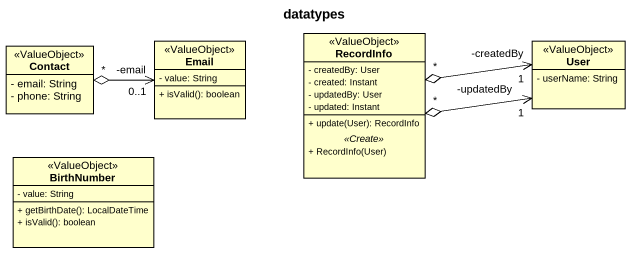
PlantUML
@startuml
title datatypes
hide circle
hide empty members
skinparam classAttributeIconSize 0
class Email <<ValueObject>> {
  - value: String
  + isValid(): boolean
}
class RecordInfo <<ValueObject>> {
  - createdBy: User
  - created: Instant
  - updatedBy: User
  - updated: Instant
  --
  + update(User): RecordInfo
  .. <<Create>> ..
  + RecordInfo(User)
}
class User <<ValueObject>> {
  - userName: String
}
class Contact <<ValueObject>> {
  - email: String
  - phone: String
}
class BirthNumber <<ValueObject>> {
  - value: String
  + getBirthDate(): LocalDateTime
  + isValid(): boolean
}
RecordInfo "*" o-right-> "-createdBy\n1" User
RecordInfo "*" o-right-> "-updatedBy\n1" User
Contact "*" o-right-> "-email\n0..1" Email
@enduml
